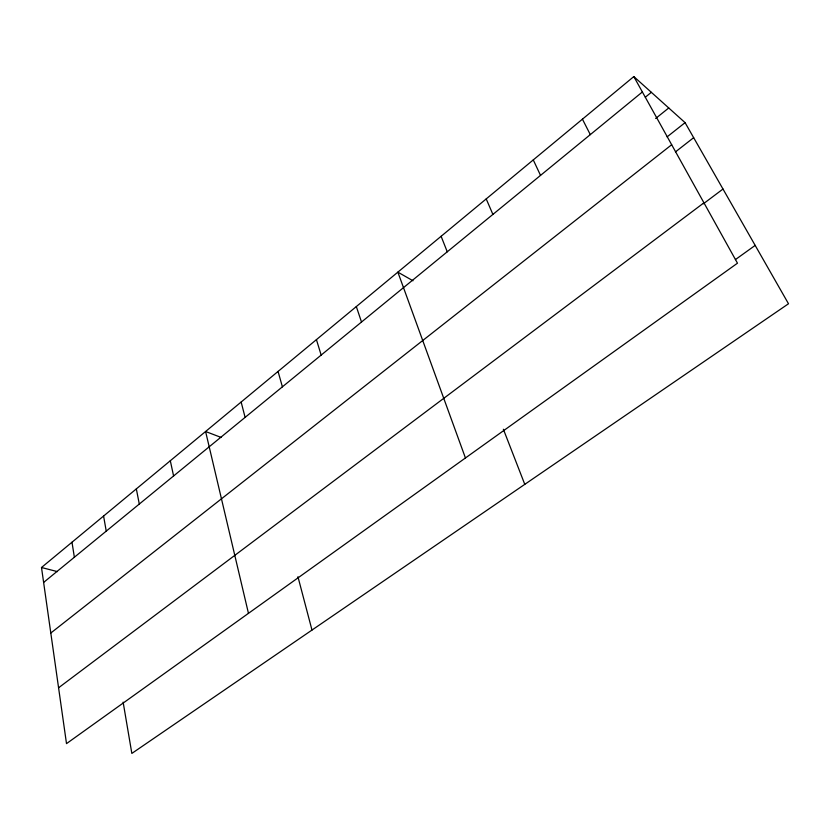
<?xml version="1.0" encoding="UTF-8"?>
<svg xmlns="http://www.w3.org/2000/svg" width="830" height="830" viewBox="0 0 830 830"><rect width="100%" height="100%" fill="white"/><g stroke="black" fill="none" stroke-linecap="round" stroke-linejoin="round"><path stroke-width="1.25" d="M633.819 76.578L737.476 263.193L66.504 743.628L41.5 567.502L633.819 76.578L685.082 122.653L788.5 303.759L131.846 753.422L123.131 702.139M43.617 582.432L642.368 91.974M645.346 97.203L651.332 92.317M655.648 118.493L668.752 107.973M667.113 136.867L685.082 122.653M50.806 633.031L671.678 144.731M675.475 151.9L693.662 137.676M58.577 687.779L703.933 202.821M703.363 203.796L722.992 189.043M735.411 259.593L755.176 245.4M41.5 567.502L57.415 571.611M221.216 437.472L205.591 431.496L248.461 613.339M412.998 280.779L397.861 272.147L465.443 457.984M582.432 119.167L590.306 134.626M533.275 159.91L540.527 175.4M486.214 198.91L492.896 214.42M441.114 236.291L447.256 251.801M503.374 429.245L524.778 484.357M356.329 306.571L361.507 322.04M316.427 339.636L321.169 355.084M278.06 371.435L282.397 386.842M297.939 576.736L311.987 630.063M241.146 402.031L245.109 417.386M170.316 460.733L173.584 475.974M136.338 488.901L139.295 504.069M103.584 516.053L106.24 531.138M71.992 542.229L74.368 557.241"/></g></svg>
